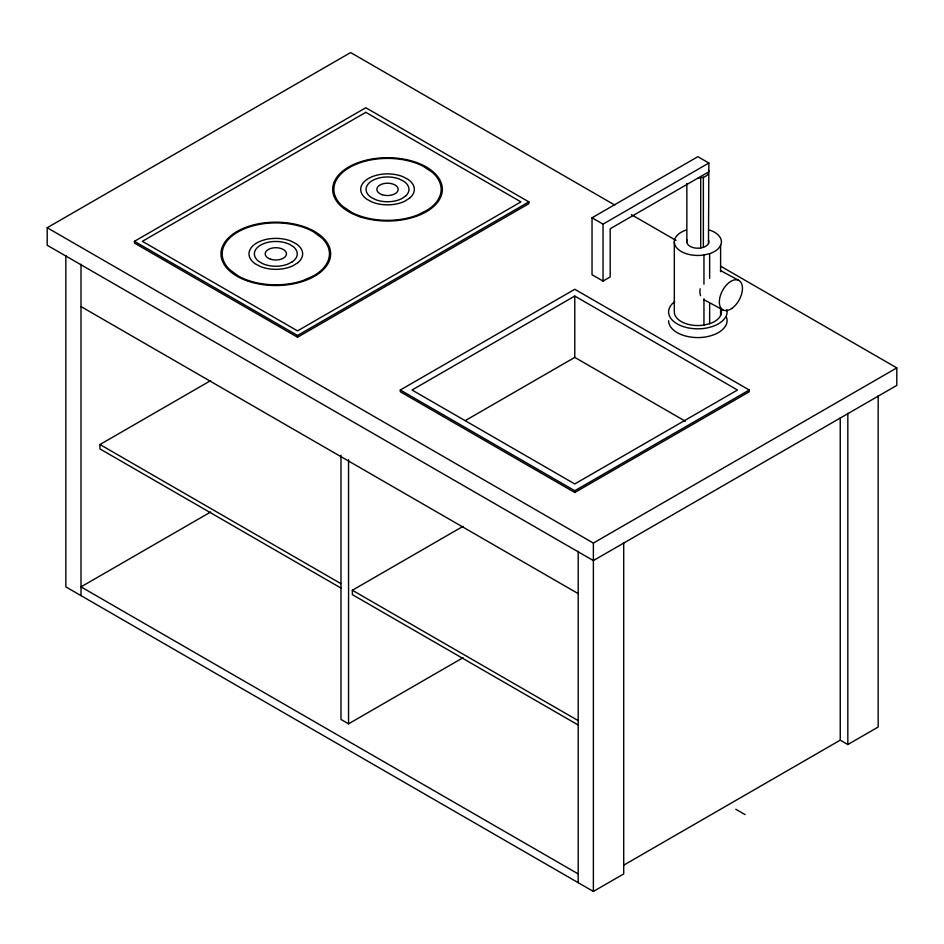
<?xml version="1.0" encoding="UTF-8"?>
<svg xmlns="http://www.w3.org/2000/svg" width="944" height="944" viewBox="0 0 944 944"><rect width="100%" height="100%" fill="white"/><g stroke="black" fill="none" stroke-linecap="round" stroke-linejoin="round"><path stroke-width="1.42" d="M708.484 243.505L708.861 163.029L697.864 156.68L592.03 217.781L592.03 274.716L603.039 281.064L610.19 276.934L610.19 228.755L708.861 171.796A10.998 6.348 0 0 0 708.484 170.144M720.697 266.22L896.8 367.889L896.8 385.4L593.375 560.583L47.2 245.263L47.2 227.74L350.625 52.557L614.78 205.06M134.437 241.322L365.8 107.734L528.888 201.898L528.888 203.656L297.525 337.232L134.437 243.068L134.437 241.322L297.525 335.474L528.888 201.898M340.949 588.041L99.97 448.907L99.97 444.53L210.642 380.633M592.03 217.781L603.039 224.129L708.861 163.029M400.303 390.014L574.778 289.277L749.241 390.014L749.241 391.76L574.778 492.497L400.303 391.76L400.303 390.014L574.778 490.738L749.241 390.014M574.778 296.062L412.056 390.014L574.778 483.953L737.488 390.014L574.778 296.062L574.778 357.387L685.368 421.236M210.713 511.99L81.007 586.873L578.2 873.92M465.451 420.505L574.778 357.387M578.035 724.921L352.36 594.626L352.36 590.248L463.032 526.351M47.2 227.74L593.375 543.071L896.8 367.889M340.985 455.291L340.985 719.446L348.56 723.824L463.044 657.732M623.772 865.129L840.243 740.155L847.83 744.533L878.168 727.022L878.168 395.713M65.832 255.564L65.832 586.873L593.375 891.443L623.713 873.92L623.713 542.623M697.864 178.145L703.363 177.295A10.998 6.348 0 0 0 708.484 173.436M687.232 240.224A10.998 6.348 0 0 0 700.708 248.001L703.363 247.363A10.998 6.348 0 0 0 708.484 240.224M686.087 230.088A23.553 13.594 0 0 0 676.093 247.068A23.553 13.594 0 0 0 703.953 254.998L709.64 253.641A23.553 13.594 0 0 0 709.64 230.088M674.311 241.865L674.311 311.945A23.553 13.594 0 0 0 703.953 325.078L709.64 323.721A23.553 13.594 0 0 0 721.051 309.573M720.402 270.503L738.515 280.238M703.858 299.661L723.269 310.092M631.371 214.642L676.034 240.425M81.007 306.576L578.2 593.623M735.765 809.232L745.087 814.613M99.97 444.53L340.949 583.663M352.36 590.248L578.035 720.543M847.83 413.236L847.83 744.533M840.243 417.685L840.243 740.155M720.602 245.381L720.602 271.66M720.602 308.157L720.602 315.461M709.64 253.641L709.64 278.456M709.64 303.284L709.64 323.721M703.953 254.998L703.953 284.203M703.953 298.8L703.953 325.078M703.363 177.295L703.363 247.363M700.708 177.932L700.708 248.001M686.854 183.466L686.854 241.865M603.039 224.129L603.039 281.064M593.375 543.071L593.375 891.443M578.2 551.296L578.2 882.687M574.778 490.738L574.778 492.497M348.56 459.669L348.56 723.824M297.525 335.474L297.525 337.232M81.007 264.237L81.007 595.629M726.538 317.396A29.24 16.886 0 0 1 726.101 325.066C721.971 332.5 713.334 335.545 705.428 337.008A29.24 16.886 0 0 1 668.612 320.7M674.653 301.667A29.24 16.886 0 0 0 673.544 321.326A29.24 16.886 0 0 0 705.428 328.252C713.334 326.777 721.971 323.745 726.101 316.311A29.24 16.886 0 0 0 726.845 309.738M700.531 295.673A16.768 9.558 -61.8 0 1 700.129 288.758M405.495 196.128L401.849 198.582A21.452 12.39 0 0 1 375.795 199.739L371.547 197.638A21.452 12.39 0 0 1 371.228 181.307A21.452 12.39 0 0 1 399.229 178.982L403.489 181.095A21.452 12.39 0 0 1 405.495 196.128M297.915 262.633L293.218 265.63A26.821 15.482 0 0 1 260.615 266.609L255.411 263.907A26.821 15.482 0 0 1 255.895 243.493A26.821 15.482 0 0 1 291.012 241.098L296.215 243.8A26.821 15.482 0 0 1 297.915 262.633M409.531 198.205L404.823 201.19A26.821 15.482 0 0 1 372.196 202.075L367.027 199.349A26.821 15.482 0 0 1 367.688 178.935A26.821 15.482 0 0 1 402.828 176.646L408.009 179.372A26.821 15.482 0 0 1 409.531 198.205M365.8 112.336L142.391 241.322L297.525 330.884L520.935 201.898L365.8 112.336M292.062 261.948L287.885 264.096A21.452 12.39 0 0 1 261.807 263.234L258.078 260.827A21.452 12.39 0 0 1 261.535 244.614A21.452 12.39 0 0 1 289.82 244.472L293.549 246.891A21.452 12.39 0 0 1 292.062 261.948M427.585 209.946L417 215.232A53.643 30.963 0 0 1 351.864 212.506L342.707 206.382A53.643 30.963 0 0 1 352.442 165.932A53.643 30.963 0 0 1 423.172 166.227L432.328 172.339A53.643 30.963 0 0 1 427.585 209.946M313.951 275.636L302.882 280.592A53.643 30.963 0 0 1 238.089 275.872L229.51 269.477A53.643 30.963 0 0 1 242.927 229.392A53.643 30.963 0 0 1 313.538 231.835L322.116 238.23A53.643 30.963 0 0 1 313.951 275.636M360.089 216.79A54.846 31.671 0 0 0 442.358 189.366A54.846 31.671 0 0 0 360.089 161.943A54.846 31.671 0 0 0 360.089 216.79M248.39 281.277A54.846 31.671 0 0 0 330.66 253.853A54.846 31.671 0 0 0 248.39 226.43A54.846 31.671 0 0 0 248.39 281.277M270.491 259.175A10.655 6.148 0 0 0 286.469 253.853A10.655 6.148 0 0 0 270.491 248.532A10.655 6.148 0 0 0 270.491 259.175M382.178 194.7A10.667 6.16 0 0 0 398.179 189.366A10.667 6.16 0 0 0 382.178 184.033A10.667 6.16 0 0 0 382.178 194.7M731.659 308.535A16.768 9.558 -61.8 0 0 740.509 281.784A16.768 9.558 -61.8 0 0 720.52 295.189A16.768 9.558 -61.8 0 0 731.659 308.535"/></g></svg>
